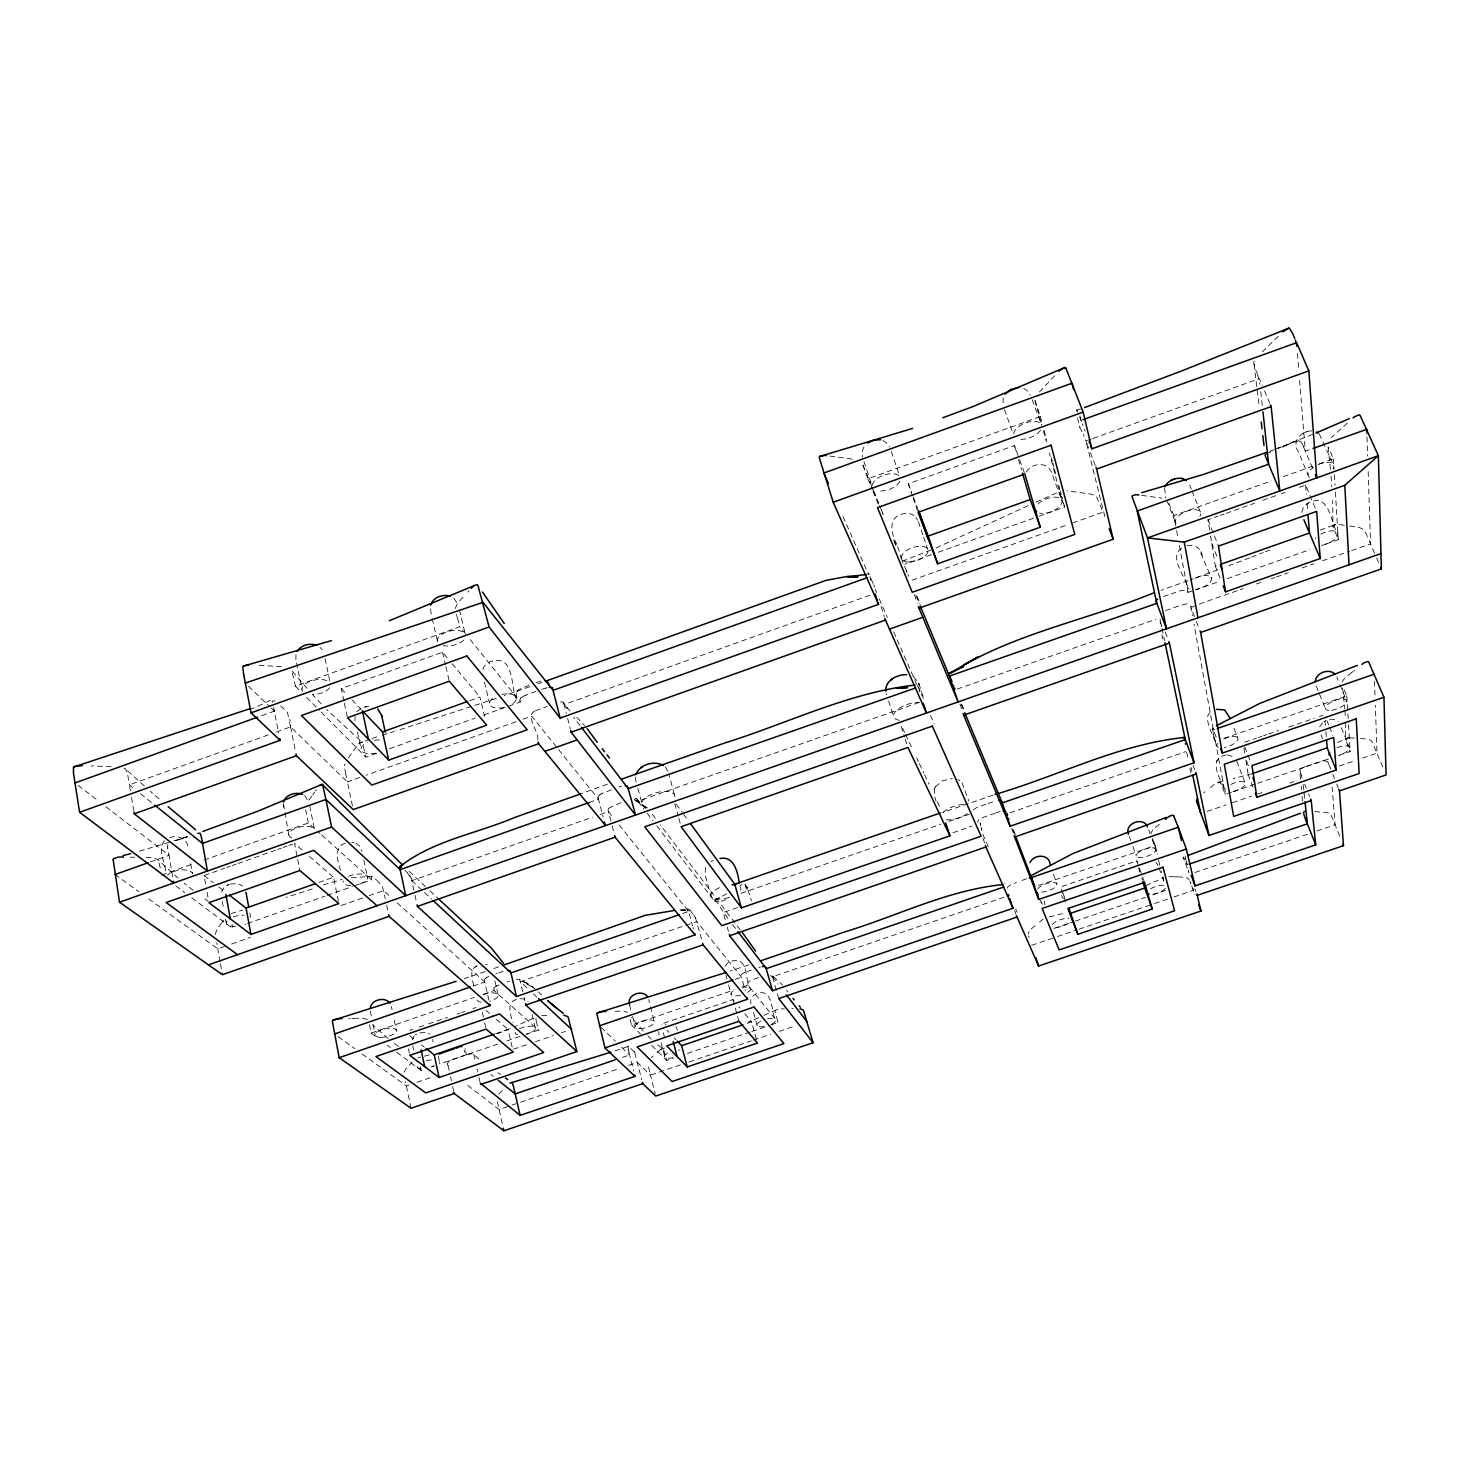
<?xml version="1.0" encoding="UTF-8"?>
<svg xmlns="http://www.w3.org/2000/svg" width="1459" height="1459" viewBox="0 0 1459 1459"><rect width="100%" height="100%" fill="white"/><g stroke="black" fill="none" stroke-linecap="round" stroke-linejoin="round"><path stroke-width="0.75" stroke-dasharray="5 3.75" d="M1007.549 888.184L1007.549 887.747A2.444 2.261 -34.8 0 1 1007.75 886.944L1010.394 884.884A23.326 21.666 -34.8 0 1 1011.342 884.482L1016.467 882.549M295.903 659.705L295.976 654.635M288.754 834.749L283.411 803.161M283.356 807.265L283.393 804.164M896.92 544.389C891.923 535.854 887.455 519.003 900.185 514.735C905.145 512.51 911.62 512.656 915.486 516.887M438.338 1055.915L439.341 1061.331M535.945 1018.09L536.128 1020.625M635.413 777.118L636.069 782.243M1138.987 868.032L1139.497 871.917M1300.443 773.544L1300.005 769.586M412.222 1039.993L414.247 1035.817M344.579 765.264L344.835 763.969M1301.939 512.401C1302.176 506.51 1307.647 502.534 1312.899 501.148C1330.48 496.297 1331.228 525.404 1337.921 533.903M221.494 892.142L224.194 887.2L229.081 884.391L227.039 885.248M1164.501 488.036L1165.923 498.194M516.249 693.189L516.468 697.165M1319.666 726.856L1322.985 722.223M1003.135 397.869L1003.062 404.854M404.143 1072.128L405.511 1069.392A33.046 14.28 88.7 0 1 406.058 1068.717L412.149 1062.17M1342.116 682.155L1344.304 678.617A33.466 25.058 -84.1 0 1 1345.818 677.268L1351.435 672.745M1183.34 857.181L1185.383 859.679M1163.48 877.698L1163.571 880.506M934.635 788.316L934.216 795.52M1226.071 755.051C1206.775 758.023 1220.909 780.383 1225.049 790.395M482.893 669.426C484.315 663.79 490.206 660.872 495.586 660.38C514.717 658.702 510.869 688.666 516.285 698.897M725.159 966.387C726.874 962.265 731.761 960.624 735.883 960.387C748.795 960.733 745.111 981.506 750.108 988.254M1254.266 361.23L1254.065 361.741A4.067 2.772 -76.5 0 0 1253.737 363.255L1255.579 369.656A83.4 56.336 -78.4 0 1 1256.473 371.68L1257.348 373.741M935.347 786.912L942.149 780.966L952.38 778.522M934.325 788.972L935.638 786.328M1217.262 760.084L1216.387 761.762M705.664 867.375L704.971 874.525L711.372 897.011A15.484 6.146 -15.6 0 0 729.719 897.176M1026.188 472.078C1031.294 462.74 1048.2 461.08 1051.647 472.935L1061.149 498.577M863.965 446.819L862.16 451.834L862.616 456.977M168.022 844.396L167.438 846.329A12.383 10.778 -21.4 0 0 167.694 848.026M770.99 1024.929L777.975 1022.558L775.148 1011.288A3.283 2.462 49.7 0 1 775.367 1010.376L777.994 1009.081A28.888 21.703 50.4 0 1 779.653 1008.953L784.322 1008.844M608.549 808.304L621.99 802.158M973.354 809.818L975.998 807.958A35.727 32.809 -22.5 0 1 979.81 806.389L986.558 804.037M223.501 920.392L222.242 922.124M348.336 757.841L358.549 743.962A40.232 16.851 -88 0 1 359.643 742.631L361.887 741.737A4.559 1.897 -87.7 0 1 362.452 742.503L365.862 757.148L376.586 753.318M315.509 791.07L316.512 789.72M221.877 922.635L217.592 928.489A39.119 14.554 -89.6 0 0 217.008 929.365L215.531 933.359A4.085 1.514 -89.3 0 0 215.494 934.8L215.531 935.547M314.761 792.091L312.627 794.973M311.788 796.103L308.031 801.228A38.846 15.794 -88.4 0 0 307.357 802.213M357.054 711.609L361.358 708.071L368.726 706.211M164.593 840.767C156.405 849.922 166.454 863.819 165.669 874.123M1039.392 392.033L1054.62 375.802M467.883 592.062L468.977 590.877M498.686 1094.141L502.99 1089.891M462.995 597.296L458.491 602.166A47.18 23.453 87.3 0 0 457.597 603.205L455.427 608.02A4.942 2.444 87.7 0 0 455.39 609.096M1262.217 351.947L1278.996 335.57M485.464 978.332L485.209 978.606A2.444 2.134 -45.8 0 0 484.698 979.39A4.231 3.812 -34.1 0 0 484.789 981.98M656.915 1052.614L660.125 1049.696A28.852 14.882 88.1 0 1 661.073 1048.93L663.061 1048.674A3.283 1.696 88.5 0 1 663.553 1049.313L666.654 1060.438L673.584 1058.085M651.352 1057.702L653.176 1056.024M1347.386 423.037L1332.359 436.715A41.162 29.782 -77.4 0 0 1331.338 437.7M1210.222 712.721C1202.143 717.445 1214.654 738.181 1216.824 745.823M599.448 795.027L598.628 795.903A2.517 2.188 -38.6 0 0 598.336 796.505A4.596 4.012 -38.2 0 0 598.573 799.185M1039.537 922.07L1043.24 919.097M1354.663 670.173L1353.678 670.976M1210.368 787.513L1215.219 783.684A31.879 22.687 -87.5 0 1 1216.678 782.662L1219.669 782.006A3.629 2.571 -86.9 0 1 1220.435 782.626L1225.268 794.334L1231.724 792.109M1035.142 925.608L1029.452 930.459L1028.194 933.942M1353.004 671.505L1351.691 672.544M1159.321 824.317L1154.543 828.147A30.694 21.137 -88.9 0 0 1153.084 829.46L1151.242 832.578A3.483 2.389 -88.4 0 0 1151.169 833.49M1204.97 791.799L1203.584 792.894M477.403 965.73C468.448 968.885 472.406 980.576 474.284 987.014M1181.772 548.092C1168.13 557.557 1185.748 576.25 1187.279 586.956M1306.735 504.103L1308.559 502.917M739.95 885.722L741.902 884.464M415.396 1034.869L416.617 1034.121M1311.586 430.916C1301.61 430.697 1291.434 441.475 1298.018 451.178L1308.085 474.923M475.087 967.043L476.327 966.277M710.952 861.722L713.415 860.409M1323.915 721.585L1326.195 720.381M726.546 893.802L717.062 898.945L719.615 897.905C705.901 903.376 724.868 902.72 729.135 897.431M1302.613 433.688L1303.544 433.159M601.053 794.006L601.236 793.915A10.742 9.392 -38.8 0 0 599.43 794.991M750.327 980.685L747.92 982.509L747.938 985.172L777.975 1022.558M496.68 985.956L496.844 985.883A12.784 11.453 -46.5 0 0 495.349 986.649L494.382 987.597A2.116 1.878 -46 0 0 494.109 988.144M533.264 1018.236L514.626 1026.698M1337.465 742.467L1348.408 737.816L1345.654 739.859L1350.159 751.549L1339.38 755.233M763.896 1015.355L775.386 1010.376M1028.103 505.653L935.255 548.31M1036.036 502.115L1059.854 491.464M758.607 1017.707L747.975 1022.248M525.732 695.195L523.234 696.381A10.632 9.064 -37 0 0 521.301 697.584M1145.789 885.631L1163.37 877.917M535.508 710.752L547.216 706.393M534.76 711.062C524.547 716.114 539.502 731.962 537.769 740.278M510.085 1028.631L496.425 1034.139M1312.589 434.435L1274.528 449.427M1304.528 432.666L1307.173 431.663M345.291 843.284C333.473 846.421 337.631 862.233 340.567 870.239M902.136 561.314L933.176 549.131M1265.227 551.83L1273.087 548.748M516.395 999.488C505.854 1002.169 510.741 1015.701 512.838 1022.467M1274.309 449.627L1269.275 451.524M1251.494 557.137L1263.257 552.578M1021.938 880.47L1026.826 878.628M1249.634 557.849L1225.341 567.04M1283.136 446.29L1284.102 445.925M1286.072 445.196L1292.583 442.734A74.555 33.831 -17.6 0 1 1294.151 442.15M1282.151 446.673L1278.23 448.15C1284.467 449.044 1298.802 434.016 1302.559 444.448M231.069 913.571L242.595 910.069M1217.791 569.831L1190.343 579.861M1165.54 610.555L1180.24 605.503A27.812 24.548 -12.6 0 1 1184.872 604.245C1189.614 602.129 1190.745 610.136 1195.049 605.54M536.091 682.684L541.708 680.769M871.588 485.92L862.324 463.378L867.904 478.789L1040.395 416.49L1035.051 400.878A5.088 3.173 -79.9 0 1 1035.088 399.328M307.028 688.429L291.691 670.465L295.429 686.131L459.859 626.732L466.953 635.559M528.979 685.256L518.839 689.487A6.566 5.581 -37.7 0 0 518.164 690.071A6.365 5.417 -37.7 0 0 516.358 692.788M607.382 784.212L580.335 793.97M1188.228 580.627L1161.072 590.311M261.726 715.658L274.292 711.135L278.633 732.983M912.495 496.005L908.337 483.768L1014.424 445.542L1018.874 457.743M343.941 701.141L341.297 688.666L442.478 652.209L447.329 658.009M268.274 734.898L129.413 784.833L130.635 792.055M276.371 731.98L290.56 726.892L347.424 781.915L353.242 809.581M1091.314 439.013L1085.915 440.946L1105.302 518.401M1093.101 438.375L1259.372 378.611L1262.309 385.577M323.387 884.92L342.135 879.339M1320.103 530.073L1336.262 524.273L1332.942 526.28L1338.286 539.702L1321.307 545.648M469.78 700.667L479.956 697.019L484.643 716.497M536.146 691.384L527.374 694.52A35.618 30.712 -37.4 0 0 525.732 695.213M541.599 689.432L543.733 688.684A35.545 30.748 -37 0 1 545.411 688.156M931.535 554.639L904.762 564.214M938.228 552.231L1034.176 517.963M1039.246 516.158L1064.614 507.094L1061.769 496.407M389.462 748.722L475.269 718.065M483.859 715.001L520.334 701.98L468.375 637.328M516.085 721.694L366.118 775.24M523.033 719.196L531.696 716.114L557.265 747.938M611.503 789.884L605.084 792.182A30.019 26.517 -39.4 0 0 601.199 793.824M1294.151 442.168L1298.328 440.983M869.874 595.217L564.122 704.533L566.293 713.159M912.076 580.19L1066.547 525.131M1072.602 522.979L1102.949 512.164L1097.059 497.647A4.523 2.626 45.8 0 0 1094.87 495.568L1091.368 494.254A41.308 24.274 46.2 0 0 1089.308 493.872L1067.058 490.789M359.899 777.465L347.424 781.915L345.856 774.382M150.313 861.977L168.989 855.321A63.758 53.162 22.9 0 1 168.624 854.026L167.657 848.026M1309.197 449.791L1305.367 451.159L1313.173 469.488M161.493 875.145L191.275 864.567M204.041 860.044L308.287 823.004L319.94 833.454M1175.699 525.678L1173.838 515.556L1271.336 480.905M1283.318 476.655L1313.355 465.986M1319.355 463.853L1333.398 458.856L1328.383 447.22M1163.553 596.512L1169.042 594.652M589.254 802.505L598.482 799.222L603.078 816.967M747.099 971.512L751.367 970.053M249.471 708.837C252.881 710.624 277.684 694.21 272.377 701.706M538.006 683.87L542.091 682.429M205.573 883.899L204.078 875.546L219.105 870.221M220.984 869.546L224.759 868.214M226.637 867.558L230.394 866.227M232.273 865.552L236.048 864.22M237.926 863.546L275.623 850.178M277.52 849.503L281.295 848.171M283.192 847.497L286.967 846.165M288.864 845.49L292.639 844.159M1209.62 530.201L1207.961 519.751L1218.101 516.158M1220.125 515.446L1224.174 514.006M1226.217 513.294L1248.539 505.361M1250.582 504.65L1254.649 503.209M1262.783 500.309L1279.069 494.546M1281.111 493.817L1285.197 492.376M1299.458 487.306L1305.586 485.136L1316.675 511.379M995.932 812.937L997.938 812.244A22.286 20.554 -23.2 0 1 1000.217 811.459M318.883 882.421L333.509 877.278L338.853 903.559M1220.052 578.019L1215.365 566.201L1221.219 564.122M247.373 923.474L325.01 896.154M327.126 895.407L352.44 886.507M354.537 885.759L371.589 879.759L371.644 876.239L376.185 879.649M224.686 946.417L217.792 948.842L146.228 897.084M231.562 944.009L250.474 937.371M341.224 905.492L363.546 897.65M369.127 895.68L383.589 890.592L390.337 896.701M413.9 890.318L411.803 880.689L592.682 817.131M600.141 814.505L608.421 811.587L613.801 818.28M635.103 798.365L636.197 798.565A2.517 2.243 -37.6 0 1 636.744 798.875A4.596 4.085 -37.2 0 1 637.802 801.265L920.009 702.162M957.213 689.086L1155.875 619.291M1199.353 604.026L1238.727 590.184M1240.205 589.673L1243.159 588.634M1256.418 583.983L1260.831 582.433M1271.154 578.804L1274.601 577.6M1276.315 576.998L1288.315 572.785M1301.993 567.97L1308.832 565.563M1310.547 564.961L1313.957 563.758M1322.511 560.767L1349.903 551.137M1351.618 550.535L1370.566 543.879L1368.086 469.105M493.799 968.557L499.945 966.387M1304.857 766.814L1300.571 768.929A3.392 3.319 -9.6 0 0 1299.987 769.568M369.929 739.312L359.297 743.032L362.452 742.503L326.597 709.548M372.063 738.582L378.428 736.339M529.909 686.715L504.139 695.688M1171.176 593.922L1178.598 591.387A37.204 32.864 -12.4 0 1 1181.553 590.548L1186.131 590.129L1188.045 592.39L1219.833 581.247M1227.311 578.621L1309.981 549.624M995.074 813.228L987.688 815.8M466.552 1054.62L452.254 1059.69A37.77 36.73 63.3 0 0 450.831 1060.255L450.393 1060.474A9.101 8.772 -89.3 0 0 449.317 1061.04L448.059 1062.371A2.134 1.769 -66.1 0 0 447.822 1063.173L447.785 1063.775M498.449 972.971L503.209 971.329M987.871 803.581L993.269 801.721A36.639 33.739 -21.7 0 1 995.804 800.9M952.964 832.724L971.895 826.122M1010.011 812.809L1185.802 751.586M497.172 973.408L495.914 973.846M472.898 986.102L484.753 981.998L489.13 1001.166M682.666 913.498L688.666 911.419L692.624 926.082M740.953 893.346L940.781 824.189M948.934 821.381L969.323 814.323M1214.636 729.427L1213.396 729.865L1212.63 727.986A14.28 0.93 71.1 0 0 1212.557 728.479M483.531 994.217L494.2 990.533L538.407 1030.109L524.875 1034.759M993.068 795.137L943.098 812.298M986.849 816.11L984.278 817.004A20.718 19.003 -23.6 0 0 979.208 819.466L978.661 819.994A2.863 2.644 -23.3 0 0 977.84 821.545L977.822 822.529M507.331 982.016L509.647 981.214M369.455 1024.692L371.115 1033.063L474.357 997.391M1224.101 738.309L1346.803 695.925L1343.392 687.773M409.596 1030.437L412.769 1029.361M419.08 1027.172L426.976 1024.455M428.563 1023.908L447.548 1017.342M457.05 1014.078L460.223 1012.984M461.81 1012.437L464.965 1011.342M472.898 1008.607L476.072 1007.512M1244.819 742.212L1256.655 738.126M1258.333 737.543L1261.725 736.376M1263.421 735.792L1266.795 734.625M1268.491 734.041L1278.649 730.521M1288.826 727.02L1314.285 718.229M1319.392 716.478L1322.784 715.293M495.713 1033.683L508.06 1029.434L512.802 1050.024M1252.953 787.112L1248.266 775.003L1251.548 773.872M175.645 840.731L180.843 838.961M186.114 837.156L187.427 836.7M183.469 838.068L186.989 836.864M312.244 888.914L286.037 897.449M485.118 971.566L464.199 978.661M737.579 907.589L723.245 912.495L725.652 921.194M1233.876 791.38L1255.415 783.994M1257.567 783.264L1328.62 758.935M396.666 1052.194L420.994 1070.414L423.365 1069.611M431.627 1066.766L433.98 1065.964M497.866 1044.024L439.888 1063.939L439.469 1061.97M506.857 1040.942L520.371 1036.309M409.049 1085.022L406.368 1085.934L362.124 1053.982M417.092 1082.268L430.514 1077.654M513.477 1049.222L529.453 1043.75M535.453 1041.69L553.472 1035.507M561.478 1032.753L565.49 1031.385M1207.085 811.423L1226.107 804.894M1232.472 802.724L1251.53 796.176M1257.895 794.006L1262.144 792.547M1289.756 783.082L1294.005 781.623M1339.344 766.066L1353.824 761.106M1362.524 758.133L1377.022 753.154L1375.345 705.153M735.044 979.372L741.5 977.165A3.611 3.301 -38.7 0 1 741.318 974.849A1.951 1.787 -39.1 0 1 741.628 974.357L742.321 973.7A8.426 7.733 -39.5 0 1 743.47 973.044L743.981 972.806A33.703 31.095 -40.2 0 1 747.081 971.475M1003.92 897.303L772.504 976.746L778.687 998.594M1038.534 885.449L1155.145 845.545L1152.811 839.18M630.051 1019.239L631.528 1025.002L734.224 989.877M742.795 986.941L747.938 985.172M496.206 698.423L396.228 730.868M178.217 839.855L184.801 837.612M758.644 977.566L753.3 979.408A21.374 19.733 -40.3 0 0 750.637 980.43M1065.727 902.027L1060.565 886.944L1136.798 860.883L1138.914 866.755M734.169 1001.002L732.983 999.579L661.091 1024.145L661.748 1024.838M622.391 1057.374L629.558 1054.93L628.793 1051.811M747.227 1023.361L751.604 1021.865L756.893 1040.942M507.677 1106.579L499.069 1109.497L465.457 1083.618M511.981 1105.12L516.267 1103.642M520.571 1102.183L619.947 1068.335M628.628 1065.38L637.328 1062.426L650.44 1075.119L655.237 1093.94M1194.957 872.518L1307.702 834.129M1316.839 831.01L1335.131 824.791L1332.122 787.13M1053.872 928.435L1073.55 921.741M1075.338 921.121L1145.388 897.303M1152.592 894.859L1166.999 889.935M687.463 1053.362L750.054 1032.06M751.804 1031.458L769.258 1025.531M1031.677 945.304L1055.386 937.243M1057.556 936.514L1076.943 929.912M1079.095 929.182L1152.391 904.27M1154.543 903.54L1171.796 897.686M1173.948 896.957L1193.353 890.355L1192.386 886.361M680.478 1064.906L650.44 1075.119L647.76 1063.757M689.067 1061.988L751.294 1040.851M753.446 1040.121L770.607 1034.285M779.197 1031.367L794.225 1026.261M1305.586 766.577L1320.413 761.634A67.023 65.892 -19.7 0 1 1322 761.124L1322.565 760.978A13.696 13.423 11.7 0 1 1324.28 760.631M748.722 964.873L730.266 971.056M467.172 1054.401L472.789 1053.653L478.971 1059.143M615.023 1050.845L628.665 1046.34L634.154 1051.793M187.099 836.682L171.323 841.715M1080.481 408.885L1076.45 410.161L1076.45 412.076M382.386 735.135L394.24 731.488M169.353 842.317L139.134 851.254M169.7 837.813C177.852 834.183 188.649 839.326 188.156 849.211M665.122 1024.966L666.161 1024.656M1223.134 780.893L1216.204 782.972L1220.454 782.626M545.411 688.174L547.107 687.736M1251.95 773.799L1233.147 778.614M1049.203 916.963L1065.964 912.842M664.356 1048.237L660.781 1049.149L663.553 1049.313L655.182 1042.784M429.256 1054.912L417.821 1057.848M419.845 1032.844L425.992 1032.461L429.675 1034.176M1187.188 545.63L1193.115 545.192L1198.733 548.292L1211.535 578.421M230.413 883.99L237.872 883.662L242.559 885.923M364.841 706.813L366.774 706.411M516.176 979.263L518.875 979.226M680.222 909.978L688.484 908.629M1329.769 719.287L1333.964 719.251L1338.158 721.676M1324.28 760.613L1327.799 761.999M351.2 877.789L371.917 876.239M519.969 998.686L524.638 999.032L528.122 1001.494M1227.201 754.905L1234.168 757.112M681.006 910.507L689.961 910.179L693.426 914.519M541.745 1015.555L548.402 1015.428M615.133 1011.269L622.026 1011.123A30.001 23.691 47.4 0 1 623.887 1011.178L627.443 1012.418M353.716 1018.382L361.267 1018.218A32.153 27.046 39.5 0 1 363.382 1018.291L367.34 1019.586M353.37 1018.382L351.619 1018.437M791.854 1008.698L793.222 1008.661M349.85 1018.473L348.519 1018.491M681.171 910.325L689.87 910.069M628.665 1046.34L628.337 1046.395A3.082 1.35 81.2 0 0 628.063 1046.522L628.264 1049.823M1177.887 876.859L1186.094 877.315L1189.158 879.54M1169.042 876.677L1172.507 876.75M1177.267 876.859L1174.714 876.804M134.921 857.254L130.125 857.163M146.064 857.436L149.93 857.527A42.621 35.089 28.4 0 1 151.754 857.618L157.517 859.387L177.998 878.099M1173.127 876.768L1174.076 876.786M111.121 766.686L91.042 765.92M1314.887 811.514L1329.459 813.028A2.754 1.623 51.4 0 1 1330.225 813.684L1332.45 818.061A57.43 33.429 51.8 0 0 1333.034 819.593L1340.347 837.813M1349.466 737.835L1355.028 738.181M351.747 842.335L354.045 842.572M1360.481 738.528L1366.262 738.911A34.287 19.624 51.1 0 1 1367.338 739.038L1371.077 740.57A3.593 2.043 50.7 0 1 1371.916 741.519L1382.767 767.015M259.1 665.249L282.353 666.781M485.537 964.49L487.197 964.837M1349.593 526.006L1357.709 527.1A40.852 22.013 48.6 0 1 1359.004 527.337L1363.49 529.38A4.268 2.298 48.2 0 1 1364.475 530.511L1367.083 535.745M829.788 456.047L853.643 459.311M1141.631 495.367L1160.47 497.938A40.232 23.198 46.7 0 1 1161.656 498.139M1344.231 525.276L1337.52 524.383A37.989 20.608 48.4 0 0 1335.696 524.237L1333.034 525.295A4.304 2.334 48 0 0 1332.942 526.298L1332.651 500.51M770.151 975.724L773.489 976.91L771.392 974.667A3.629 3.356 -39.9 0 1 772.431 976.6M526.024 982.709L522.431 981.433L534.924 988.71L526.024 982.709L533.027 987.251M882.877 440.454L887.236 443.408L889.425 446.983M123.814 768.091L124.817 768.546A3.921 3.1 26.9 0 1 125.966 769.477L127.881 775.531A80.519 63.649 29.9 0 0 128.173 777.665L129.413 784.833L134.228 788.699M1023.707 388.422L1027.428 390.848L1030.328 395.17M773.452 976.691L782.644 985.117M527.939 983.749L519.222 979.427A3.958 3.593 -32.8 0 1 520.298 981.633L522.705 991.846M957.779 779.544L959.84 780.601M355.887 843.174L359.881 846.311L361.978 851.345M913.425 676.648L918.641 682.94L924.058 699.408M746.479 886.871L748.029 887.765M746.479 886.871L747.646 887.783L746.06 886.415M1077.344 410.745L1076.505 410.052L1077.891 412.076M204.88 899.072L208.236 901.352M497.993 1072.712L500.565 1074.535M115.042 874.525L138.897 891.777M338.16 1036.656L354.756 1048.656M394.422 1043.44L400.587 1047.927M175.755 885.85L184.673 892.525M191.804 897.869L232.802 928.599L231.999 924.313M371.115 1033.063L377.626 1037.933M387.237 1045.136L390.392 1047.507M78.148 785.38L98.264 800.882M105.85 806.718L168.989 855.321L173.147 879.503M646.41 807.301L633.078 798.602L644.586 807.21M204.078 875.546L213.525 882.859M218.85 886.999L225.434 892.106M409.578 1035.726L414.228 1039.337M421.596 1045.027L424.332 1047.143M193.281 890.446L184.181 883.206M304.694 795.483L309.144 802.997M490.862 1074.408L493.361 1076.414M140.611 793.805L153.177 803.891M388.222 1038.589L372.811 1025.02M486.066 1010.394L489.513 1013.385M496.352 1019.294L508.06 1029.434M302.049 849.995L294.536 843.484L299.861 870.531M309.472 856.433L333.509 877.278M159.122 798.912L150.241 791.197M144.332 786.018L125.237 768.82M321.6 834.949L371.589 879.759M280.675 705.937L287.441 712.43L289.174 720.053M376.623 880.051L382.386 886.543L385.304 898.616M397.085 902.793L484.753 981.998M411.803 880.689L431.645 899.145M526.918 987.798L520.298 981.633L696.8 921.559L741.5 977.165L745.294 990.916M533.52 993.944L536.821 997.026M425.554 886.707L407.389 869.655M429.967 890.829L438.958 899.255M453.895 598.226L458.473 605.339M404.854 870.33L407.663 872.993M538.444 991.919L541.617 994.947M651.316 1039.227L647.304 1035.288M248.522 686.204L269.459 706.466M271.064 708.016L274.292 711.135M601.072 1027.337L615.315 1041.142M621.643 1047.27L629.558 1054.93L633.607 1070.961M576.761 717.226L584.603 725.488M320.013 647.395L322.257 650.003M295.429 686.131L300.226 690.964M306.627 697.42L319.43 710.332M321.035 711.956L365.862 757.148M631.528 1025.002L640.61 1034.176M651.681 1045.337L666.654 1060.438M341.297 688.666L346.622 694.265M351.911 699.791L361.011 709.366M666.982 1030.328L668.933 1032.37M674.058 1037.75L675.973 1039.756M636.58 798.766L645.918 808.596M321.144 703.858L312.737 694.794M569.958 710.916L562.973 702.235A2.426 2.116 -37 0 0 562.134 701.888L560.949 701.888A11.052 9.556 -36.8 0 0 560.001 702.107M962.028 782.772L968.885 801.173M715.257 899.856L728.205 918.969M643.182 1030.984L631.4 1017.397M665.268 766.996L668.277 771.829M514.516 694.758L516.45 697.147M452.126 663.754L479.956 697.019M738.911 1006.674L740.078 1008.078M744.747 1013.64L751.604 1021.865M558.688 749.707L598.482 799.222M619.163 824.937L688.666 911.419M786.565 990.278L787.842 991.901M740.26 929.857L660.179 824.736M637.911 801.246L643.857 808.979M647.121 813.247L652.975 820.888M656.842 825.922L715.348 902.209M732.418 924.459L737.014 930.459M772.504 976.746L778.048 983.968M564.305 704.806L569.393 711.481M580.062 725.561L573.697 717.153M675.882 1026.808L677.596 1030.255M652.301 814.177L655.656 818.681M676.265 804.183L682.374 812.535M683.706 814.359L686.368 818.025M1319.301 433.998L1333.873 465.768M473.555 1054.255L474.449 1056.936A41.454 34.305 43.7 0 0 474.85 1058.979L475.452 1061.459M409.961 875.747L411.347 878.683M1156.294 862.433L1158.118 865.57M915.887 517.416L917.547 520.261M1061.532 895.498L1063.337 898.635M1079.624 427.268L1083.38 434.217M695.396 917.51L701.925 940.453M1168.86 503.063L1173.838 515.556M902.72 728.333L904.616 732.363M905.565 734.369L912.987 750.127M916.617 757.859L918.422 761.653M919.316 763.568L923.729 772.942M924.605 774.802L928.927 783.975M937.353 801.885L939.833 807.119M918.295 686.751L918.659 687.572M920.246 691.147L919.17 688.703M843.028 516.632L868.67 574.737M1316.219 686.077L1325.337 708.344M870.002 576.506L871.552 580.044M871.716 580.427L873.12 583.6M930.423 715.293L934.088 723.591M982.819 834.311L989.238 848.883M1015.665 908.902L1017.051 912.039M745.549 884.555L747.537 889.06M879.285 598.974L887.382 617.431M893.656 631.783L917.912 687.134L917.346 685.274M1303.562 446.946L1305.258 450.886L1299.458 378.3M747.92 889.972L748.048 890.227A23.526 1.204 73 0 1 748.285 890.829L751.257 900.385A36.293 1.86 73 0 1 751.421 900.951M903.139 563.466L902.884 562.9A30.22 1.568 71.8 0 0 902.774 562.645M1374.597 553.235L1367.448 536.62M1376.621 557.922L1378.646 562.627M873.613 584.749L874.634 587.211M634.774 1052.778L641.686 1079.66M1264.515 390.811L1269.677 403.067M1189.906 880.999L1190.963 883.844M961.627 704.077L965.019 712.247M915.851 595.454L919.298 603.734M961.262 704.46L963.888 710.752M1041.325 901.863L1042.291 904.215M904.635 566.457L908.72 576.305M900.677 556.882L903.814 564.487M1339.873 684.545L1346.657 700.977M1330.261 768.018L1328.73 764.224M893.71 539.976L896.008 545.575M917.054 596.384L920.41 604.482M1257.549 374.252L1259.992 384.264M1341.332 727.749L1349.484 747.646M871.862 486.686L875.564 495.713L872.373 487.871M881.528 510.303L883.151 514.279L877.37 500.163M873.467 490.607L879.813 506.091M867.904 478.789L872.19 489.276M873.047 491.373L878.19 503.975M1040.358 900.385L1041.471 903.066M1327.015 720.91L1328.693 725.05M1329.532 727.111L1332.888 735.372M1320.997 734.752L1322.62 738.765M1332.869 774.492L1334.511 778.577M1336.718 784.03L1338.377 788.134M1308.468 793.696L1309.562 796.432M1207.961 519.751L1213.633 533.939M1214.435 535.964L1218.484 546.085M1192.112 491.154L1200.812 513.003M1211.736 543.405L1218.101 559.381M1302.212 777.957L1301.264 775.531M1059.635 492.54L1061.441 498.54M907.097 572.694L906.841 572.037A30.22 1.568 71.8 0 0 906.367 570.925M1304.674 784.14L1306.297 788.225M1200.939 551.666L1202.453 555.46M1079.696 417L1081.684 422.162M1189.705 485.136L1191.31 489.166M1166.708 500.2L1175.279 522.048M1336.882 677.104L1338.158 680.405M1194.502 616.719L1190.854 607.309L1192.404 615.771M1196.344 621.425L1199.407 629.321M1244.728 746.935L1247.153 753.136M1247.956 755.215L1250.363 761.434M1233.967 728.278L1237.943 738.509A11.198 4.322 -20.7 0 1 1224.21 747.519M1246.533 761.179L1248.904 767.325M1012.838 829.223L1014.443 833.344M1236.667 761.069L1245.311 783.428M1061.878 499.653L1063.283 503.483M1015.428 835.168L1013.203 829.332M1216.186 737.16L1213.414 729.956L1193.954 624.124M894.458 541.745L895.954 545.648M1165.23 632.039L1168.24 639.936M1082.359 423.931L1083.034 425.7M1084.384 429.238L1085.058 431.007M1095.271 465.549L1089.253 449.719M1063.137 893.674L1064.395 897.011M1087.247 444.466L1084.347 436.825A60.093 30.639 48.9 0 1 1083.526 434.253M1087.922 446.217L1088.578 447.968M1186.076 861.685L1187.243 864.786L1185.127 855.941M1188.374 871.297L1189.03 872.993M908.337 483.768L911.547 492.212M913.462 497.227L917.857 508.808M1215.219 740.57L1213.924 736.376M1193.061 765.282L1194.684 769.604M1064.614 507.094L1063.939 505.252M1328.456 763.476L1328.383 763.276A10.049 8.499 20.3 0 0 1327.909 761.963M1215.438 741.154L1225.268 794.334M1032.151 399.638L1041.708 425.335M1191.802 886.197L1194.866 894.495M1194.83 888.75L1195.796 891.376M1004.449 409.669L1013.075 433.25M1019.622 459.767L1024.82 474.011M1148.725 829.916L1150.148 833.837M1152.282 839.727L1155.802 849.393A10.286 3.72 -19.4 0 1 1142.05 857.473A10.286 3.72 -19.4 0 1 1140.373 851.235A10.286 3.72 -19.4 0 1 1155.802 849.393M1158.957 867.831L1161.711 875.436M1162.404 877.351L1163.753 881.09M1129.357 836.554L1130.761 840.475M1132.877 846.366L1136.36 856.032M1187.298 868.251L1183.504 858.239M1139.607 868.707L1144.531 882.403M922.854 697.347L923.273 698.569M875.382 589.181L876.038 591.114M1053.507 874.288L1056.827 883.99M913.188 498.048L918.058 512.328M918.368 521.684L922.927 535.088M923.62 537.167L927.815 549.496M1029.051 937.553L1028.54 935.912M891.34 451.579L899.364 475.287M1011.725 828.329L1013.677 834.11M886.197 693.627L886.616 694.867M959.931 704.022L962.593 711.974M914.355 594.561L917.2 603.078M897.613 546.487L901.717 558.815M1014.643 910.252L1016.011 914.337M863.947 461.482L871.844 485.209M983.019 838.323L984.934 844.104M918.988 690.344L919.517 691.967M876.549 592.664L876.166 591.515M629.486 1004.759L631.565 1012.382M881.017 606.415L884.355 616.665M870.129 578.53L870.695 580.244M934.763 797.161L936.094 801.265M901.188 726.436L904.58 736.941M905.255 739.038L907.279 745.33M888.567 700.977L893.783 717.208M457.305 617.649L456.393 614.586M1061.368 498.376L1051.173 459.804M1014.424 445.542L1016.467 452.527M1018.491 459.457L1021.482 469.707M457.488 618.233L459.859 626.732M1136.798 860.883L1137.309 862.634M1138.822 867.831L1139.826 871.26M1141.795 878.063L1142.288 879.741M431.153 614.148L430.35 606.616M637.857 788.425L642.525 805.423M1152.501 838.67L1157.096 855.029M771.702 1024.163A9.666 3.356 -15.8 0 0 775.313 1019.604C771.337 1013.038 773.306 990.023 759.373 992.922C754.121 993.47 749.105 998.248 751.02 1003.865M1040.978 422.362L1035.051 400.878M753.519 1012.491L757.203 1025.786M1043.276 430.642L1046.413 442.077M727.257 927.012L728.46 931.371M732.983 999.579L738.929 1021.282M725.907 975.013L727.001 978.971M728.625 984.934L731.306 994.691M674.24 794.28L668.824 773.689M744.984 884.501L746.388 889.571A33.758 1.714 73 0 0 746.88 891.285M674.788 803.49L678.253 816.165M678.836 818.28L681.134 826.724M693.007 927.541L693.408 929.018M391.322 1006.382L392.052 1009.701M1040.395 416.49L1042 422.526M1044.133 430.478L1046.76 440.308M1051.392 457.634L1052.413 461.409M1052.906 463.305L1053.909 467.062M1054.419 468.941L1055.915 474.522M1058.869 485.555L1059.836 489.184M1060.31 491.008L1061.277 494.601M1155.145 845.545L1157.443 854.19M1158.537 860.372L1159.85 865.333M1049.331 452.91L1050.279 456.448M610.92 821.162L608.421 811.587A4.578 3.939 -48.9 0 1 608.348 808.705M612.16 825.958L614.239 833.983M663.353 1032.844L665.03 1039.373M661.109 1042.656L664.556 1055.988M650.44 1006.674L654.489 1022.394M567.624 718.339L570.25 728.734M632.586 1016.358L635.084 1026.169M980.977 827.417L981.743 830.426L980.174 822.876L980.722 827.691M1161.382 871.297L1161.729 872.701M536.292 1021.336L538.407 1030.109M484.461 682.174L489.513 703.129M459.439 609.935L464.692 631.783M1079.952 416.016L1081.01 420.393M497.245 1101.509L497.519 1102.657A55.26 25.241 88.4 0 1 497.902 1104.208L502.68 1125.454M448.041 1065.362L449.19 1070.505M1162.732 876.804L1163.005 878.008M532.079 1014.516L535.417 1028.668M524.073 997.682L524.766 1000.619M442.478 652.209L445.396 664.629M445.889 666.708L449.281 681.207M432.192 618.543L437.317 640.41M494.911 980.94L498.285 995.603M482.272 1012.199L484.187 1020.643M484.662 1022.759L486.102 1029.087M477.166 1069.137L477.786 1071.927M345.765 773.963L344.525 766.85A4.523 1.86 -87.9 0 1 344.579 765.264M1161.929 634.793L1162.878 639.097M479.026 1077.49L479.938 1081.684M465.603 1051.228L466.406 1054.821M414.958 895.133L416.727 903.194M450.557 1076.76L451.451 1080.937M452.673 1086.517L453.585 1090.712M420.21 1066.711L420.994 1070.414M432.539 1039.519L433.068 1041.963M357.491 732.254L361.084 749.051M465.056 1048.583L465.257 1049.568M344.379 703.22L347.479 717.755M386.671 905.054L388.386 913.115M412.788 1045.866L413.645 1049.969M408.447 1049.003L409.341 1053.234M325.065 658.574L330.153 682.666M363.82 860.099L367.522 877.661M1160.707 622.099L1161.583 626.312L1160.853 622.501M1162.021 628.373L1164.61 640.72M1191.073 767.325L1191.912 771.337M394.277 1020.315L396.465 1030.765M411.037 1108.256L405.438 1081.52M1186.659 752.151L1188.1 759.172M370.312 1011.142L371.717 1017.944M373.03 1024.327L375.182 1034.814M296.56 662.878L301.958 689.25M308.287 823.004L305.697 809.873M289.63 722.205L290.305 725.634M1189.924 768.2L1190.799 772.486M648.781 999.597L649.401 1002.698M309.746 805.933L314.67 830.39M290.56 726.892L295.648 752.114M1077.563 417.894L1078.821 424.697A64.944 30.603 19.1 0 0 1079.058 425.846M1213.56 734.643L1213.159 732.436M274 709.767L273.581 707.469M1213.013 731.652L1212.575 729.372M249.817 912.878L250.547 916.763M1176.629 530.675L1177.559 535.654M1179.364 545.465L1188.045 592.39M222.279 901.407L223.719 909.358M225.488 919.152L226.2 923.073M220.108 961.773L216.734 942.879M220.491 963.925L222.425 974.703M207.069 892.233L208.181 898.489M190.691 863.6L192.479 873.74A13.24 5.727 -9.6 0 0 181.7 869.929A13.24 5.727 -9.6 0 0 167.511 875.163M131.547 797.471L133.681 810.164M1210.569 536.11L1215.365 566.201M1243.943 747.956L1244.764 753.063M1245.895 760.139L1248.266 775.003M160.235 867.85L158.502 860.573A4.468 3.647 28.3 0 0 157.536 859.387M1044.863 904.945L1044.334 901.078M1256.728 386.526L1253.901 362.251M1257.184 390.1L1259.026 404.471M1342.645 688.064L1344.797 708.727M1328.073 446.873L1330.462 469.379M1260.795 391.705L1262.382 406.404M1303.161 784.559L1303.781 790.359M1304.072 793.24L1304.693 798.93M1300.534 779.325L1299.641 770.717M714.801 899.984L714.819 899.601A9.119 1.35 71.7 0 1 715.202 899.656M1301.191 786.237L1301.501 789.538M1331.046 476.053L1331.866 486.759M1302.085 796.249L1302.486 801.082M1325.009 721.093L1325.356 725.287M1325.866 731.543L1326.359 737.725M1305.586 485.136L1306.352 494.382M1307.082 503.501L1307.574 509.519M1297.47 353.552L1298.747 369.546M1344.924 710.533L1345.326 715.986M658.793 1031.695L659.03 1035.252M1333.398 458.856L1334.055 469.524M1334.365 474.795L1335.003 485.209M1335.404 492.048L1338.286 539.702M1346.803 695.925L1347.733 711.5M1347.879 713.725L1348.408 722.624M1348.554 724.849L1350.159 751.549M1374.506 681.207L1374.98 695.013M1367.01 437.08L1367.648 456.102M1345.672 722.57L1345.654 739.859A3.611 2.079 50.6 0 1 1345.727 738.947L1347.952 737.835A31.843 18.347 51 0 1 1349.466 737.835M1160.197 618.981L1160.306 626.276M355.029 716.515L355.029 720.728M1320.76 534.249A13.095 5.69 -23.2 0 1 1337.885 533.575A13.095 5.69 -23.2 0 1 1322.711 545.101M1315.179 538.572A13.095 5.69 -23.2 0 1 1315.89 537.806M1195.085 578.348A12.894 5.708 -21.8 0 1 1211.554 578.658A12.894 5.708 -21.8 0 1 1195.888 589.545M1189.121 589.089A12.894 5.708 -21.8 0 1 1189.34 582.396M291.782 837.867A13.149 5.854 -10.9 0 1 296.469 827.91A13.149 5.854 -10.9 0 1 314.56 829.788M245.732 924.076A12.547 5.216 -10.5 0 1 244.784 924.495M235.592 926.447A12.547 5.216 -10.5 0 1 226.911 920.866M233.294 916.89A12.547 5.216 -10.5 0 1 243.981 915.304M249.781 916.945A12.547 5.216 -10.5 0 1 250.2 917.31M348.5 876.385A12.474 5.307 -11.6 0 1 366.556 875.783A12.474 5.307 -11.6 0 1 357.856 884.61M350.634 885.558A12.474 5.307 -11.6 0 1 343.175 880.835M434.198 1065.69A10.395 3.72 -12.9 0 1 431.809 1066.784M421.396 1068.535A10.395 3.72 -12.9 0 1 417.584 1065.034M426.338 1060.675A10.395 3.72 -12.9 0 1 432.338 1059.964M483.203 994.71A10.833 4.085 -13.3 0 1 497.811 994.309A10.833 4.085 -13.3 0 1 489.476 1001.348M481.397 1002.205A10.833 4.085 -13.3 0 1 477.129 999.616M519.44 1028.686A10.377 3.775 -13.7 0 1 534.687 1027.191A10.377 3.775 -13.7 0 1 526.845 1034.103M517.671 1034.741A10.377 3.775 -13.7 0 1 515.264 1032.188M1318.152 464.655A13.824 6.31 -23.8 0 1 1330.663 462.576A13.824 6.31 -23.8 0 1 1333.107 468.521M1309.744 477.421A13.824 6.31 -23.8 0 1 1313.501 467.318M1176.1 523.617A13.587 6.31 -22.2 0 1 1188.21 510.741A13.587 6.31 -22.2 0 1 1199.863 516.413M1165.467 888.148A9.885 3.429 -19.2 0 1 1150.494 894.476M1150.531 888.859A9.885 3.429 -19.2 0 1 1165.486 886.142M673 1057.739A9.648 3.319 -15 0 1 664.775 1057.064A9.648 3.319 -15 0 1 668.897 1052.413M678.417 1050.079A9.648 3.319 -15 0 1 680.003 1050.115M767.47 1018.947A9.666 3.356 -15.8 0 1 775.313 1019.604M764.133 1026.589A9.666 3.356 -15.8 0 1 757.093 1025.622A9.666 3.356 -15.8 0 1 760.777 1021.227M741.865 987.469A10.049 3.611 -15.6 0 1 750.218 988.4A10.049 3.611 -15.6 0 1 745.658 993.488M740.497 995.257A10.049 3.611 -15.6 0 1 731.433 994.837A10.049 3.611 -15.6 0 1 734.917 989.84M376.094 753.136A13.696 6.474 -11.5 0 1 361.868 751.057A13.696 6.474 -11.5 0 1 367.249 742.485M374.416 740.315A13.696 6.474 -11.5 0 1 381.054 740.078M502.042 694.429A13.66 6.584 -13.2 0 1 515.519 696.49A13.66 6.584 -13.2 0 1 510.705 705.062M503.793 707.542A13.66 6.584 -13.2 0 1 490.315 705.499A13.66 6.584 -13.2 0 1 495.075 696.928M329.606 687.846A14.517 7.186 -10.5 0 1 312.481 694.557M302.706 691.238A14.517 7.186 -10.5 0 1 311.15 680.934A14.517 7.186 -10.5 0 1 329.442 682.301M463.78 640.009A14.462 7.331 -12.4 0 1 443.208 645.607M437.554 641.851A14.462 7.331 -12.4 0 1 447.092 631.838A14.462 7.331 -12.4 0 1 464.327 632.914M1040.541 430.223A14.827 7.678 -21.4 0 1 1019.422 439.141M1013.695 433.961A14.827 7.678 -21.4 0 1 1026.352 422.672A14.827 7.678 -21.4 0 1 1041.471 424.678M1038.042 503.957A14.006 6.876 -21 0 1 1057.045 497.3A14.006 6.876 -21 0 1 1058.796 507.185A14.006 6.876 -21 0 1 1039.683 513.149M1337.119 747.719A10.851 3.976 -21.4 0 1 1349.466 747.446A10.851 3.976 -21.4 0 1 1338.651 755.58M1230.794 784.486A10.724 3.976 -20.4 0 1 1245.256 783.228A10.724 3.976 -20.4 0 1 1233.056 791.672M1225.651 791.343A10.724 3.976 -20.4 0 1 1225.487 788.681M1223.736 739.002A11.198 4.322 -20.7 0 1 1237.961 738.71M1218.356 747.391A11.198 4.322 -20.7 0 1 1218.101 742.85M1068.754 923A9.812 3.41 -18.4 0 1 1059.763 926.957A9.812 3.41 -18.4 0 1 1052.431 926.666M1052.213 924.751A9.812 3.41 -18.4 0 1 1059.581 919.954A9.812 3.41 -18.4 0 1 1068.991 918.714M899.82 481.251A14.645 7.642 -19.2 0 1 877.424 490.698M872.281 485.209A14.645 7.642 -19.2 0 1 884.154 475.014A14.645 7.642 -19.2 0 1 899.364 476.199M1037.696 889.096A10.195 3.702 -18.5 0 1 1050.699 882.659A10.195 3.702 -18.5 0 1 1055.696 886.707A10.195 3.702 -18.5 0 1 1041.343 892.033M899.437 720.272A17.18 7.569 -18.1 0 1 896.774 710.168A17.18 7.569 -18.1 0 1 919.225 702.581M647.705 807.939A17.016 7.404 -15 0 1 644.386 798.73A17.016 7.404 -15 0 1 665.268 791.416A17.016 7.404 -15 0 1 674.167 798.638M739.95 886.525A15.484 6.146 -15.6 0 1 740.497 889.935M711.354 896.975A15.484 6.146 -15.6 0 1 721.931 886.744M967.372 813.484A15.648 6.255 -18.1 0 1 946.307 819.812M942.933 812.627A15.648 6.255 -18.1 0 1 964.709 804.566M520.462 701.907A4.468 3.775 -39.2 0 1 521.027 697.402M1303.616 446.892A63.412 48.457 -67.8 0 1 1302.613 444.393M1270.898 451.834A56.244 2.79 -21 0 1 1267.342 453.165M447.858 1065.453A9.101 7.313 -65.9 0 1 447.548 1063.848M464.692 1052.085A45.12 23.289 -88.5 0 1 464.309 1050.352M628.446 1049.823A40.706 31.642 49.4 0 1 628.993 1051.811M634.191 1051.611A23.38 7.459 -78.7 0 1 634.428 1051.884A10.76 3.064 -85.4 0 1 634.866 1052.267M494.218 990.515A3.921 3.502 -46.3 0 1 493.963 988.126M496.881 985.937A32.043 28.505 -45.9 0 1 499.179 984.934M1004.959 883.625A29.089 0.985 71.3 0 1 1005.087 883.844M758.826 967.554A34.706 31.989 -39.2 0 1 760.504 967.043M1188.647 871.315A43.15 22.742 55.7 0 1 1188.191 870.111M1183.231 858.166A22.724 6.529 19.5 0 1 1183.194 857.126M1186.203 861.594A42.858 28.213 88.7 0 1 1185.985 860.992M1330.499 768.018A51.557 33.794 47 0 1 1330.918 769.039M1300.626 773.361A45.375 32.426 -88.1 0 1 1301.483 775.367M1213.76 735.974A38.208 2.626 70.5 0 1 1213.45 734.424M1212.721 729.664A37.223 2.48 70.8 0 1 1212.502 728.388M1080.116 427.359A18.402 8.079 25.5 0 1 1079.496 425.973M274.493 711.153A68.154 49.424 39.6 0 1 274.219 709.785M272.942 702.436A16.031 7.459 59.1 0 1 272.851 701.961M273.927 700.557A18.456 8.718 86.9 0 1 274.949 701.378M289.684 719.251A70.214 27.757 -87.4 0 1 290.159 721.403M290.596 726.837A64.597 25.77 -87.3 0 1 290.341 725.579M563.046 702.18A4.45 3.866 -36.3 0 1 564.013 704.551M868.543 573.223A21.557 0.985 71.3 0 1 869.309 574.335M411.712 878.756A5.727 2.298 66.6 0 1 412.168 881.017M407.772 873.522A21.301 5.307 70.1 0 1 410.015 876.275M485.464 978.314A7.66 6.73 -46 0 1 486.85 977.421M486.832 977.366A26.59 23.545 -46.8 0 1 488.82 976.399M619.072 787.039A30.84 27.575 -39.6 0 1 621.862 786.2M688.21 911.182A4.559 1.295 67.4 0 1 687.809 908.446M688.575 908.957A29.435 4.468 70.3 0 1 689.925 910.544M693.554 914.975A30.238 4.541 70.4 0 1 694.922 917A13.715 2.024 70.3 0 1 695.469 917.802M918.149 687.043A35.928 1.35 70.1 0 1 919.134 689.341M921.413 694.083A26.025 1.021 70.5 0 1 922.325 696.253M918.86 683.614L919.134 684.928L918.86 683.614M380.562 1037.331A10.87 4.03 -12.4 0 0 396.465 1030.747A10.87 4.03 -12.4 0 0 380.452 1030.236A10.87 4.03 -12.4 0 0 380.562 1037.331M640.009 1028.577A10.031 3.575 -14.8 0 0 654.526 1022.011A10.031 3.575 -14.8 0 0 639.826 1022.23A10.031 3.575 -14.8 0 0 640.009 1028.577M1331.775 710.278A11.344 4.322 -21.7 0 0 1346.584 700.575A11.344 4.322 -21.7 0 0 1329.641 703.056A11.344 4.322 -21.7 0 0 1331.775 710.278M909.249 562.007A13.861 6.839 -19 0 0 927.979 550.079A13.861 6.839 -19 0 0 907.042 550.262A13.861 6.839 -19 0 0 909.249 562.007"/><path stroke-width="1.5" d="M1315.27 681.718C1315.599 673.018 1328.748 667.875 1334.839 674.076M370.312 1007.604C371.826 999.433 385.03 996.461 389.936 1003.154M113.182 859.807L119.51 902.227L222.425 974.703L389.079 916.343L490.133 1005.598L339.163 1057.684L332.378 1021.373A3.684 3.082 37.7 0 1 332.798 1020.352L336.92 1018.82A34.98 29.581 38.7 0 1 338.36 1018.729L341.971 1018.619M635.887 774.601C639.68 764.388 654.234 760.23 663.407 765.501M430.624 605.175C432.904 597.169 442.952 593.868 450.339 596.275M283.557 802.031C285.8 794.353 295.83 791.745 302.688 794.371M1029.999 862.688C1033.537 854.244 1049.185 853.351 1050.133 864.457M1164.884 486.777C1167.784 480.631 1175.535 477.166 1182.082 478.516M297.18 651.334C300.973 644.951 309.91 642.854 316.621 645.352M1197.492 798.31L1196.635 800.28A3.593 2.517 -87.3 0 0 1196.581 801.538L1208.964 835.478L1311.222 800.535L1310.674 799.167M1004.977 394.222L1010.886 389.389L1018.729 387.437M580.335 793.97L514.352 817.605C476.181 833.8 433.177 840.42 399.894 866.61L399.857 868.214M480.248 1083.089L520.134 1115.369L634.975 1076.341L604.956 1047.927L596.913 1014.023A3.429 2.717 46.1 0 1 597.223 1013.057L600.743 1011.634A32.627 25.915 47 0 1 602.002 1011.543L606.069 1011.434M489.713 627.753L560.147 718.102L878.537 604.336L833.217 502.261L819.265 457.615A5.052 3.173 41.8 0 1 819.611 456.466L824.353 455.427A48.111 30.53 42.4 0 1 826.086 455.591L826.432 455.627M319.703 785.507L322.165 784.322L402.793 865.296M471.312 588.378L472.917 586.7A44.062 22.086 87.6 0 1 474.303 585.387L477.202 584.731A5.015 2.499 88 0 1 477.987 585.679L489.112 626.987L251.076 712.849L243.817 675.28M1058.851 371.315L1059.106 371.06A49.205 31.186 -79.7 0 1 1059.872 370.276M1157.151 599.613L1156.841 599.923A2.59 2.28 -14.1 0 0 1156.367 600.853A4.669 4.103 -13.5 0 0 1156.823 603.351L1166.507 628.811L1380.962 553.599M1282.826 331.904L1288.461 328.202A4.14 2.845 -75.5 0 1 1289.519 328.384L1292.71 333.637A90.567 63.12 -73.4 0 0 1293.568 335.734L1294.698 338.324M1060.383 369.784L1064.869 367.504A5.179 3.246 -79.2 0 1 1065.872 368.16M243.762 675.043L242.796 667.31A5.034 3.812 31 0 1 243.398 666.106L249.088 664.702M1138.914 495.002L1137.473 494.838A43.825 25.46 46.5 0 0 1136.032 494.692L1132.239 495.732A4.596 2.663 46 0 0 1132.075 496.789L1147.504 537.915L1184.27 542.128L1344.797 485.3L1378.372 455.682L1360.135 415.45A4.742 3.41 -76.1 0 0 1359.077 414.812L1354.371 416.818A44.992 32.755 -76.7 0 0 1353.022 417.949M1165.486 819.356L1166.489 818.572M906.531 674.733C897.176 674.35 885.084 680.441 885.759 691.165M509.902 1083.198L511.89 1082.396A2.681 1.258 88.7 0 1 512.346 1082.76L513.641 1086.991A57.485 27.484 88.8 0 0 513.987 1088.578L520.134 1115.369M1167.51 817.751L1168.768 816.766A33.411 23.18 -88.7 0 1 1169.699 816.092L1172.963 815.198A3.502 2.426 -88 0 1 1173.693 815.818M1361.831 664.429L1362.907 663.59A36.475 27.484 -83.6 0 1 1364.019 662.769L1367.904 661.547A3.83 2.863 -82.8 0 1 1368.779 662.167L1383.953 697.256L1386.05 774.948L1339.49 790.869L1343.484 845.655L1197.255 895.334L1200.958 911.018L1038.607 966.04L1016.467 915.705M892.963 678.471L890.975 679.894M867.394 443.044L873.886 440.053L880.579 439.761M1265.993 452.91L1265.062 455.427L1268.601 463.926L1262.965 411.839M439.506 1054.146L441.53 1053.124M640.939 767.726L641.869 767.124M918.331 606.488L958.107 701.907L948.715 673.876L977.822 656.988L963.341 665.359C1022.303 631.802 1090.675 618.634 1153.303 593.047M1216.368 725.761L1259.755 703.42L1357.344 665.377M1172.252 479.847L1171.194 480.376M948.824 673.876L963.615 666.435L948.66 673.675M1349.356 418.605L1316.018 433.013M1064.869 367.504L973.481 406.368L942.751 417.803M1166.343 817.387L1073.131 853.442L1030.784 875.783M389.407 620.677L473.865 585.788M1288.826 328.202L1181.225 371.097L1084.511 407.59M1300.443 813.21L1187.918 855.521M1266.12 452.618L1203.602 474.394L1141.668 492.686M442.351 1052.814L445.67 1051.665M833.217 502.261L1083.162 412.113L1065.872 368.16M173.457 881.254L173.749 882.987L79.588 812.298L74.993 782.954L257.55 717.171M1082.925 419.7L1296.613 342.683L1308.832 370.878L1316.747 477.877L1147.504 537.915L1166.507 628.811L208.455 964.873M79.588 812.298L280.073 740.315L279.709 738.473M1090.475 445.232L1091.824 448.807L1308.832 370.878M867.576 577.545L553.07 690.326L483.567 603.078M133.991 811.988L134.301 813.812L296.359 755.726L353.242 809.581L538.645 743.743L605.175 825.083L604.336 821.836M918.915 608.202L1113.181 539.21L1096.621 469.068L1271.154 406.569L1270.424 404.818M919.097 512.073L928.216 536.055L1030.2 499.562L1022.467 473.099M368.489 739.348L362.306 710.715L382.513 731.907L467.737 701.396M937.663 563.794L1040.267 527.21L1024.82 474.011L918.058 512.328L937.663 563.794L928.216 536.055M388.696 760.121L486.722 725.159L449.281 681.207L347.479 717.755L388.696 760.121L382.513 731.907M115.042 874.525L148.234 862.707M1313.027 448.442L1366.755 429.311L1366.882 433.195M923.237 703.274L926.447 713.013L885.485 620.075L571.162 732.199L570.688 730.467M589.254 802.505L400.167 869.673L325.922 799.459L322.713 785.088A4.45 1.824 -88 0 0 322.165 784.304L257.86 811.204L202.856 831.429M245.313 683.086L483.075 602.312M546.177 680.988L826.195 580.299L847.351 576.451L857.764 576.761M119.51 902.227L331.558 826.998L405.784 895.662L400.167 869.673M544.864 751.349L577.126 739.895M889.461 629.121L922.726 617.321M621.443 779.179L725.05 742.886C788.279 723.153 848.7 692.569 915.103 685.019M249.471 708.837L74.008 766.869M229.355 895.151L246.06 908.1L315.235 883.716M1221.219 564.122L1309.507 533.009L1308.066 515.465M250.948 934.435L338.853 903.559L299.861 870.531L208.929 902.665L250.948 934.435L246.06 908.1M1225.542 591.825L1320.213 558.542L1316.675 511.379L1218.484 546.085L1225.542 591.825L1223.189 585.898M1383.953 697.256L1222.314 753.118L1200.648 632.476L1381.363 568.901L1378.372 455.682L1316.747 477.877L1315.307 474.522M504.066 964.946L645.279 915.322L674.587 910.434M581.466 727.403L628.245 788.626L915.778 687.882M417.42 906.422L615.078 837.192L695.013 934.909L516.468 996.515L417.438 906.422L417.073 904.799M963.122 713.56L963.669 715.147L1169.443 643.091L1168.841 641.522M1007.421 813.721L1007.348 815.344M729.682 935.748L772.522 990.679L1013.02 908.246L985.883 847.004L729.682 935.748L729.281 934.289M1014.169 835.551L1014.662 837.01L1196.325 773.927L1195.778 772.486M690.344 823.441L734.752 884.227L940.398 812.955M334.476 1033.993L470.327 986.995M679.092 914.738L510.96 972.934L433.287 900.677M964.764 712.849L1002.278 802.906L1185.273 739.585L1165.03 642.781M1217.207 728.533L1374.25 674.186M995.002 794.462C1058.304 776.097 1118.36 744.163 1184.453 737.47L1185.164 739.294M949.918 835.843L907.954 747.427L681.134 826.724L741.373 907.863L949.918 835.843L945.742 823.004M963.669 715.147L1010.139 826.213L1194.027 762.765L1169.443 643.091M426.137 1048.565L434.217 1054.821L494.182 1034.212M1253.19 773.306L1327.198 747.865L1326.523 739.768M439.104 1077.49L513.276 1052.085L486.102 1029.087L409.778 1055.349L439.104 1077.49L434.217 1054.821M1256.874 797.216L1336.17 770.042L1333.745 737.433L1251.986 765.574L1256.874 797.216L1255.305 793.185M1003.701 887.036L766.303 968.648L737.853 931.553M1016.066 837.557L1031.385 877.552L1178.252 827.235L1186.331 849.047L1195.03 885.923L1315.69 844.87L1311.222 800.535M599.485 1025.805L732.892 980.101M800.079 1008.716L802.833 1009.829A3.265 2.426 50.1 0 1 803.562 1010.722L813.082 1042.729L655.766 1096.037L642.689 1083.654L503.884 1130.798L454.187 1093.502L411.037 1108.256L339.163 1057.684M604.956 1047.927L747.592 999.196L703.11 944.83L525.787 1005.014L525.459 1003.555M761.179 960.642L845.308 931.717C897.777 915.814 947.839 889.972 1002.953 884.592M480.558 1084.493L576.889 1051.556L568.262 1017.415A3.465 2.754 45.6 0 0 567.478 1016.485L563.831 1015.227M1014.662 837.01L1038.79 899.437L1186.331 849.047M1016.923 917.073L778.741 998.576L813.082 1042.729M615.206 1059.818L515.228 1093.903L498.303 1080.371M1189.103 864.147L1307.355 823.806L1305.003 801.757M677.231 1041.088L681.627 1045.702L742.85 1024.838M1068.772 908.465L1070.614 913.298L1144.713 888.057L1142.78 881.418M687.207 1066.93L757.476 1043.057L738.929 1021.282L666.727 1045.884L687.207 1066.93L681.627 1045.702M1077.836 934.344L1152.245 909.066L1144.531 882.403L1067.952 908.501L1077.836 934.344L1070.614 913.298M332.816 1020.352L456.102 981.342M454.278 1048.82L451.214 1049.842M512.054 1082.487L611.047 1052.158M456.102 1048.219L458.764 1047.343M726.108 972.442L597.223 1013.057M446.946 1051.246L449.992 1050.243M1173.911 479.172L1174.769 478.899M819.611 456.485L912.623 428.399M243.416 666.106L331.375 640.647M460.333 1046.851L461.956 1046.413M122.903 855.685L130.635 853.606M197.84 833.253L200.266 833.417L201.306 836.864A55.533 22.888 -86.7 0 0 201.816 839.344L207.433 871.041L134.301 813.812M1305.039 811.368L1303.671 812.025A2.772 1.641 51.3 0 0 1303.398 812.645L1304.674 817.04A59.272 35.964 51.1 0 1 1305.313 818.572L1305.914 820.14M1216.642 709.348L1224.575 709.895L1229.937 717.883M762.255 966.569L764.662 966.387A2.024 1.86 -37.7 0 1 765.282 966.679A3.629 3.265 -51.8 0 1 766.194 968.667L772.522 990.679M1029.179 877.971L1031.094 878.136A2.462 2.28 -33.4 0 1 1031.732 878.628L1034.449 885.759M507.458 970.308L509.993 970.764A4.213 3.702 -45 0 1 510.96 972.934L516.468 996.515M866.646 574.518L847.26 576.724L857.728 576.907M719.98 858.549C734.041 855.375 737.926 872.756 739.239 882.969M998.868 800.316L1000.491 800.444A2.261 2.061 -21.2 0 1 1001.038 800.736M1003.154 811.095L1004.175 811.095A2.845 2.626 -22.7 0 1 1005.762 811.806L1005.944 811.97M907.407 687.608L896.373 688.101L907.462 687.554M625.182 785.744L626.531 785.945M123.45 857.035L120.915 857.017A39.758 32.755 27.2 0 0 118.252 857.09L113.784 858.64A4.523 3.684 26.8 0 0 113.2 859.807M82.306 765.61L74.354 766.613A3.976 3.155 25.5 0 0 73.461 767.47L73.497 773.544A86.683 68.865 22.4 0 1 73.898 775.696L74.993 782.954M1182.975 478.789L1186.459 480.704M1181.462 478.333L1183.687 478.99M1147.485 826.925C1143.619 816.11 1124.05 823.405 1128.5 834.201M1316.638 432.065L1318.298 433.159M505.434 1077.982L507.75 1079.587M237.525 954.678L166.162 902.537L313.758 850.305L377.042 905.729M563.32 1013.421L551.557 1003.974M154.727 805.131L202.473 843.411L325.922 799.459L331.558 826.998M195.652 829.752L168.15 806.699M548.31 1001.239L557.028 1008.588M553.763 1005.835L547.636 1000.491M525.787 1005.014L576.889 1051.556M538.48 998.558L571.509 1029.324M438.958 899.255L491.081 947.712L503.683 963.505M251.076 712.849L280.073 740.315M377.735 708.946L381.583 715.238L385.304 732.217M547.672 681.827L549.332 685.311M799.204 1005.78L800.371 1007.166M792.985 998.321L794.207 999.816M742.485 932.739L755.561 951.031M602.22 748.741L604.628 751.786M571.144 732.199L635.559 815.052L628.245 788.626M786.346 994.801L807.101 1021.884M587.156 728.643L597.26 742.266M607.035 754.795L609.461 757.987M647.212 996.278C641.632 989.147 626.349 995.093 629.486 1004.759M1173.693 815.818L1178.252 827.235L1181.425 840.493M482.491 592.044L504.23 623.467M1295.41 339.911L1296.905 346.312M828.365 483.44L823.788 473.063L1072.11 383.17L1073.678 389.735M1380.688 567.332L1381.363 568.901M1309.507 533.009L1320.213 558.542M1303.854 519.659L1308.668 531.167M949.754 676.064L950.557 677.961M951.013 679.092L951.997 681.444M920.155 605.795L949.444 676.082L1156.786 603.369L1137.163 511.033L1268.673 464.217L1279.817 490.972L1271.154 406.569M1037.039 892.251L1038.151 894.969M1327.198 747.865L1336.17 770.042M1338.924 789.501L1339.49 790.869M1342.955 844.36L1343.484 845.655M1220.49 565.381L1222.077 569.375M1315.69 844.87L1306.06 820.523M1200.027 630.89L1200.648 632.476M1252.88 777.556L1254.466 781.641M1220.636 748.759L1222.314 753.118M1030.893 876.075L1038.79 899.437M1089.107 441.676L1089.8 443.463M1095.946 467.299L1096.621 469.068M1185.219 739.439L1194.027 762.765M1109.241 528.815L1113.181 539.21M1031.896 878.628L1031.404 877.333M1191.128 875.327L1192.094 877.971M1192.587 879.285L1195.03 885.923M1196.763 894.002L1197.255 895.334M1198.678 904.817L1200.958 911.018M1030.2 499.562L1040.267 527.21M1144.713 888.057L1152.245 909.066M954.496 687.846L954.952 689.14M1034.376 885.54L1034.65 886.324M1068.59 908.829L1072.967 921.614M918.477 510.431L928.052 538.59M1008.315 818.225L1008.807 819.666M1002.278 802.906L1010.139 826.213M1035.835 957.742L1038.607 966.04M1008.461 894.531L1008.917 895.899M1009.829 898.635L1010.266 900.021M1010.722 901.388L1011.634 904.124M1012.108 905.492L1013.02 908.246M985.409 845.563L985.883 847.004M884.92 618.361L885.485 620.075M875.163 593.977L877.406 600.871M877.971 602.603L878.537 604.336M734.752 884.227L741.373 907.863M747.209 997.81L747.592 999.196M702.709 943.371L703.11 944.83M694.612 933.432L695.013 934.909M673.183 1041.507L677.104 1056.553M614.658 835.588L615.078 837.192M553.07 690.326L560.147 718.102M642.361 1082.323L642.689 1083.654M634.629 1074.991L634.975 1076.341M538.207 742.011L538.645 743.743M1083.162 412.113L1091.824 448.807M489.805 1004.12L490.133 1005.598M503.282 1128.135L503.884 1130.798M453.895 1092.098L454.187 1093.502M381.583 715.238L381.857 716.497M421.104 1049.878L424.66 1066.584M388.732 914.738L389.079 916.343M1184.872 740.515L1184.526 738.838M1192.751 775.331L1200.757 813.593M1196.325 773.927L1208.964 835.478M295.995 753.92L296.359 755.726M245.987 892.324L248.723 907.024M225.853 894.349L230.303 918.842M1184.27 542.128L1197.948 617.795M1261.196 421.979L1262.035 428.873M1262.837 435.548L1263.968 445.414M1344.797 485.3L1349.01 564.797M1149.145 894.349A9.885 3.429 -19.2 0 1 1147.394 891.631M1036.565 511.671A14.006 6.876 -21 0 1 1035.525 510.03M1329.131 755.033A10.851 3.976 -21.4 0 1 1329.66 752.899M731.999 884.756A15.484 6.146 -15.6 0 1 735.901 884.92M545.028 680.551A6.255 5.362 -36.6 0 1 547.399 681.572M552.323 688.174A5.781 4.961 -39.2 0 1 553.198 690.289M1157.042 599.43A27.302 24.183 -13.1 0 1 1157.625 599.102M1184.307 738.272A30.858 1.714 70.8 0 1 1184.143 737.032M1185.529 744.145A23.162 1.313 70.7 0 1 1185.438 743.616M549.295 687.353A6.438 5.544 -36.2 0 1 552.578 687.663M399.93 869.473A6.292 1.404 71.4 0 1 399.62 867.868M400.094 866.299A20.28 5.325 71.2 0 1 401.644 867.23M626.987 786.073A4.632 3.994 -46.8 0 1 628.099 788.644M953.493 685.456A36.384 0.948 70.5 0 1 953.73 686.058M948.496 672.891A35.928 1.04 70.7 0 1 949.079 674.186M1001.075 800.717A4.231 3.848 -21.6 0 1 1002.242 802.924M1051.082 445.196L877.479 507.659L912.24 592.299L1074.754 534.432L1051.082 445.196M466.862 655.985L301.411 715.53L371.863 785.07L527.228 729.792L466.862 655.985M932.356 726.126L644.714 826.815L721.822 925.681L981.105 836.226L932.356 726.126M492.85 1016.248L375.93 1056.535L425.773 1092.919L543.715 1052.541L499.58 1013.932L492.85 1016.248M1356.25 718.795L1224.302 764.261L1233.676 816.383L1359.15 773.544L1356.25 718.795M1163.024 867.211L1042.127 908.446L1059.161 949.937L1174.568 910.781L1163.024 867.211M754.011 1007.038L637.091 1046.924L672.107 1081.502L783.902 1043.586L754.011 1007.038"/></g></svg>
